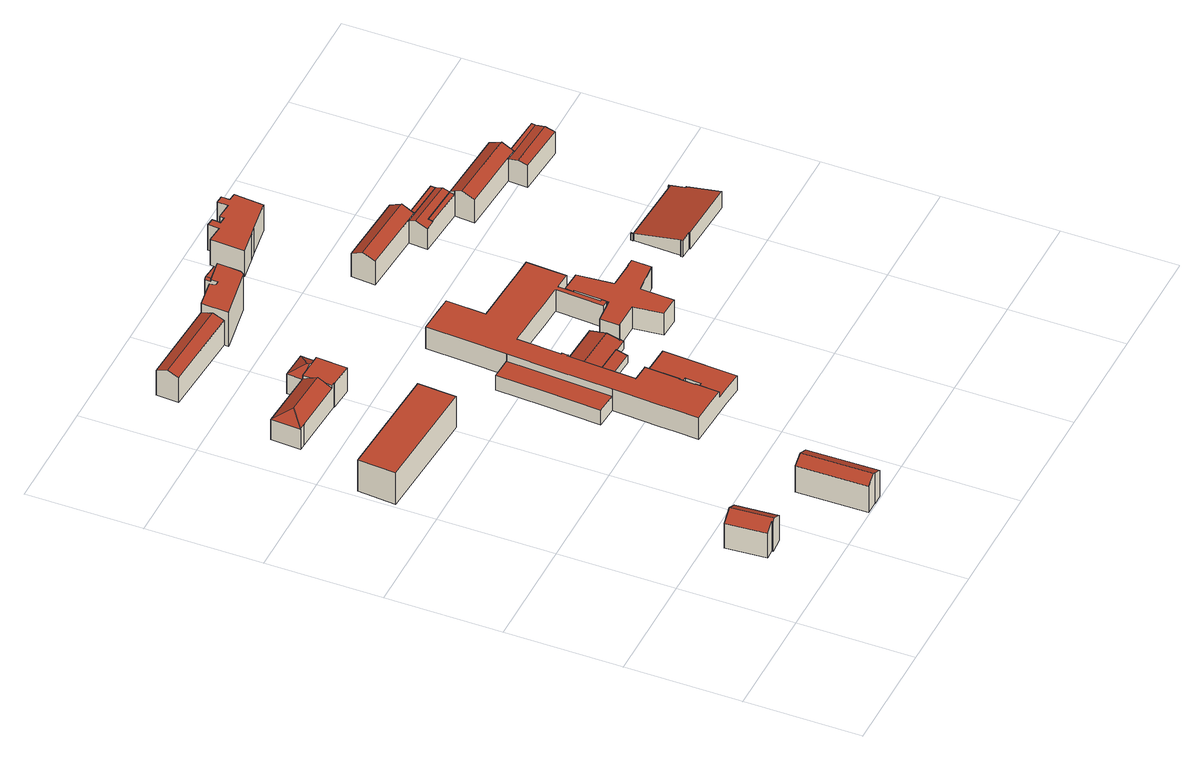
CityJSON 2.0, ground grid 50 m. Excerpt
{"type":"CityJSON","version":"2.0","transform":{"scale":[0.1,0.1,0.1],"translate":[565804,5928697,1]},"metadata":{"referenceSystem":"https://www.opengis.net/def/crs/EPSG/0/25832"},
"CityObjects":{
"building1":{"type":"Building","attributes":{"Gemeindeschluessel":"02100137","Geometrietyp2DReferenz":"3000","function":"31001_1010","roofType":"3100","measuredHeight":15.84,"storeysAboveGround":4},"address":[{"country":"Germany","locality":"Hamburg","thoroughfareNumber":"3d","thoroughfareName":"Hermann-Westphal-Straße","postcode":"21107"}],"geometry":[{"type":"Solid","lod":"2","boundaries":[[[[0,1,2,3,4,5]],[[6,3,2,7]],[[1,0,8,9]],[[0,5,10,8]],[[5,4,11,10]],[[6,7,12,13]],[[7,2,1,9,12]],[[4,3,6,13,11]],[[13,12,9,8,10,11]]]],"semantics":{"surfaces":[{"type":"RoofSurface"},{"type":"WallSurface"},{"type":"GroundSurface"}],"values":[[0,0,1,1,1,1,1,1,2]]}}]},
"building2":{"type":"Building","attributes":{"Gemeindeschluessel":"02100137","Geometrietyp2DReferenz":"3000","function":"31001_3070","roofType":"1000","measuredHeight":15.71,"storeysAboveGround":2},"address":[{"country":"Germany","locality":"Hamburg","thoroughfareName":"Perlstieg","postcode":"21107"}],"geometry":[{"type":"Solid","lod":"2","boundaries":[[[[14,15,16,17]],[[18,19,14,17]],[[18,20,21,19]],[[21,20,16,15]],[[16,20,18,17]],[[19,21,15,14]]]],"semantics":{"surfaces":[{"type":"WallSurface"},{"type":"GroundSurface"},{"type":"RoofSurface"}],"values":[[0,0,0,0,1,2]]}}]},
"building3":{"type":"Building","attributes":{"Gemeindeschluessel":"02100137","Geometrietyp2DReferenz":"3000","function":"31001_1010","roofType":"3100","measuredHeight":15.83,"storeysAboveGround":4},"address":[{"country":"Germany","locality":"Hamburg","thoroughfareNumber":"5d","thoroughfareName":"Hermann-Westphal-Straße","postcode":"21107"}],"geometry":[{"type":"Solid","lod":"2","boundaries":[[[[22,23,24,25]],[[26,27,28,29,22,25]],[[24,23,30,31]],[[29,28,32,33]],[[28,27,34,32]],[[27,26,35,34]],[[26,25,24,31,35]],[[23,22,29,33,30]],[[33,32,34,35,31,30]]]],"semantics":{"surfaces":[{"type":"RoofSurface"},{"type":"WallSurface"},{"type":"GroundSurface"}],"values":[[0,0,1,1,1,1,1,1,2]]}}]},
"building4":{"type":"Building","attributes":{"Gemeindeschluessel":"02100137","Geometrietyp2DReferenz":"3000","function":"31001_2500","roofType":"3200","measuredHeight":13.44,"storeysAboveGround":3},"address":[{"country":"Germany","locality":"Hamburg","thoroughfareNumber":"110","thoroughfareName":"Georg-Wilhelm-Straße","postcode":"21107"}],"geometry":[{"type":"Solid","lod":"2","boundaries":[[[[36,37,38,39]],[[40,41,42,36,39,43]],[[42,44,45,37,36]],[[46,44,41,47,48,49,50,51,52,53]],[[54,55,56,57,53]],[[58,56,55]],[[59,58,55,54,52]],[[38,37,60,61]],[[47,41,40]],[[46,45,44]],[[46,53,57]],[[51,59,52]],[[50,49,62,63]],[[49,48,64,62]],[[56,58,65,66]],[[62,64,67,61,60,68,66,65,63]],[[52,54,53]],[[65,58,59,51,50,63]],[[68,46,57,56,66]],[[60,37,45,46,68]],[[64,48,47,40,43,67]],[[44,42,41]],[[67,43,39,38,61]]]],"semantics":{"surfaces":[{"type":"RoofSurface"},{"type":"WallSurface"},{"type":"GroundSurface"}],"values":[[0,0,0,0,0,0,0,1,1,1,1,1,1,1,1,2,1,1,1,1,1,1,1]]}}]},
"building5":{"type":"Building","attributes":{"Gemeindeschluessel":"02100137","Geometrietyp2DReferenz":"3000","function":"31001_1010","roofType":"3100","measuredHeight":14.15,"storeysAboveGround":4},"address":[{"country":"Germany","locality":"Hamburg","thoroughfareNumber":"106","thoroughfareName":"Georg-Wilhelm-Straße","postcode":"21109"}],"geometry":[{"type":"Solid","lod":"2","boundaries":[[[[69,70,71,72]],[[73,74,70,69]],[[72,71,75,76]],[[74,73,77,78]],[[73,69,72,76,77]],[[71,70,74,78,75]],[[78,77,76,75]]]],"semantics":{"surfaces":[{"type":"RoofSurface"},{"type":"WallSurface"},{"type":"GroundSurface"}],"values":[[0,0,1,1,1,1,2]]}}]},
"building6":{"type":"Building","attributes":{"name":"Stadtteilschule Wilhelmsburg","Gemeindeschluessel":"02100137","Geometrietyp2DReferenz":"3000","function":"31001_3020","roofType":"3100","measuredHeight":5.47,"storeysAboveGround":2},"address":[{"country":"Germany","locality":"Hamburg","thoroughfareName":"Perlstieg","postcode":"21107"}],"geometry":[{"type":"Solid","lod":"2","boundaries":[[[[79,80,81,82,83,84]],[[82,81,85,86]],[[80,79,87,88]],[[79,84,89,87]],[[84,83,90,89]],[[91,92,93,94]],[[92,95,96,93]],[[97,98,99,100]],[[98,101,102,99]],[[99,102,103,88,87,89,90,94,93,96,104,100]],[[90,83,82,86,105,91,94]],[[97,100,104,106,107]],[[104,96,95,106]],[[103,102,101,85]],[[103,85,81,80,88]],[[106,95,92,91,105,107]],[[105,86,85,101,98,97,107]]]],"semantics":{"surfaces":[{"type":"RoofSurface"},{"type":"WallSurface"},{"type":"GroundSurface"}],"values":[[0,1,1,1,1,1,1,1,1,2,1,1,1,1,1,0,0]]}}]},
"building7":{"type":"Building","attributes":{"Gemeindeschluessel":"02100137","Geometrietyp2DReferenz":"3000","function":"31001_3020","roofType":"1000","measuredHeight":10.77,"storeysAboveGround":3},"address":[{"country":"Germany","locality":"Hamburg","thoroughfareNumber":"1","thoroughfareName":"Perlstieg","postcode":"21107"}],"geometry":[{"type":"Solid","lod":"2","boundaries":[[[[108,109,110,111]],[[112,113,114,115]],[[116,117,118,119]],[[120,121,122,123]],[[124,125,126,127]],[[125,128,129,126]],[[128,130,131,129]],[[132,133,134,135]],[[133,136,137,134]],[[136,138,139,137]],[[138,140,141,139]],[[140,142,143,141]],[[142,144,145,143]],[[146,147,148,149,150,151,152,153,154,155,156,157,158,159]],[[160,161,162,124,127,163,164,165,166,167]],[[168,120,123,169,170,171,172,173,174,175,176,177,178]],[[179,180,181,182,183,184,118,117,185,186,187,188,189]],[[190,191,192,193,194,195,196,197,188,187]],[[183,198,199,170,169,123,122,200,201,202,203,119,118,184]],[[185,117,116,204,205,206,121,120,168,178,177,207,208,109,108,209,113,112,210,157,156,155,154,153,152,151,211,144,142,140,138,136,133,132,212,130,128,125,124,162,161,160,167,213,214,215,216,217,218,219,220,221,193,192,191,190,187,186]],[[129,131,222,135,134,137,139,141,143,145,223,150,149,148,147,146,159,158,224,115,114,225,111,110,226,227,176,175,174,173,172,171,228,229,182,181,180,179,189,188,197,196,195,194,230,231,232,233,234,235,236,237,238,239,240,166,165,164,163,127,126],[241,242,243,244,245,246,247,248,249]],[[250,251,252,253,254,255,256,257]],[[255,254,253,234,233,232,231,256]],[[227,226,110,109,208,207,177,176]],[[220,219,218,252,251,250,257,221]],[[243,242,206,205,204,244]],[[119,203,246,245,244,204,116]],[[249,248,201,200,122,121,206,242,241]],[[202,201,248,247,246,203]],[[229,228,171,170,199,198,183,182]],[[211,151,150,223,145,144]],[[222,131,130,212,132,135]],[[240,213,167,166]],[[213,240,239,238,215,214]],[[216,215,238,237,236,217]],[[218,217,236,235,234,253,252]],[[224,158,157,210,112,115]],[[225,114,113,209,108,111]],[[194,193,221,257,256,231,230]]]],"semantics":{"surfaces":[{"type":"WallSurface"},{"type":"RoofSurface"},{"type":"GroundSurface"}],"values":[[0,0,0,0,0,0,0,0,0,0,0,0,0,0,0,0,0,0,1,1,2,1,0,0,0,0,0,0,0,0,0,0,0,0,0,0,0,0,0]]}}]},
"building8":{"type":"Building","attributes":{"Gemeindeschluessel":"02100137","Geometrietyp2DReferenz":"3000","function":"31001_1010","roofType":"1000","measuredHeight":17.23,"storeysAboveGround":4},"address":[{"country":"Germany","locality":"Hamburg","thoroughfareNumber":"51","thoroughfareName":"Rotenhäuser Straße","postcode":"21109"}],"geometry":[{"type":"Solid","lod":"2","boundaries":[[[[258,259,260,261]],[[262,258,261,263]],[[264,262,263,265]],[[266,267,268,269]],[[267,270,271,268]],[[270,272,273,271]],[[272,274,275,273]],[[274,276,277,275]],[[276,278,279,277]],[[268,271,273,275,277,279,280,281,282,283,284,285,286,269]],[[276,274,272,270,267,266,287,288,289,290,291,292,293,278]],[[292,281,280,293]],[[293,280,279,278]],[[287,265,263,261,260,288]],[[285,259,258,262,264,286]],[[286,264,265,287,266,269]],[[284,289,288,260,259,285]],[[289,284,283,290]],[[290,283,282,291]],[[291,282,281,292]]]],"semantics":{"surfaces":[{"type":"RoofSurface"},{"type":"WallSurface"},{"type":"GroundSurface"}],"values":[[0,0,0,1,1,1,1,1,1,2,0,1,1,1,1,1,1,1,1,1]]}}]},
"building9":{"type":"Building","attributes":{"Gemeindeschluessel":"02100137","Geometrietyp2DReferenz":"3000","function":"31001_3020","roofType":"1000","measuredHeight":10.86,"storeysAboveGround":3},"address":[{"country":"Germany","locality":"Hamburg","thoroughfareName":"Perlstieg","postcode":"21107"}],"geometry":[{"type":"Solid","lod":"2","boundaries":[[[[294,295,296,297]],[[140,138,298,299]],[[138,136,300,298]],[[301,302,303,304]],[[305,306,307,308]],[[309,310,311,312]],[[313,314,315,316]],[[317,308,307,318,316,315,319,297,296,299,298,300,304,303,320,321,322,312,311,323,324]],[[306,305,325,326,327,310,309,328,329,330,302,301,136,138,140,295,294,331,314,313,332]],[[313,316,318,332]],[[326,324,323,327]],[[327,323,311,310]],[[329,321,320,330]],[[330,320,303,302]],[[309,312,322,328]],[[328,322,321,329]],[[301,304,300,136]],[[332,318,307,306]],[[305,308,317,325]],[[325,317,324,326]],[[140,299,296,295]],[[294,297,319,331]],[[331,319,315,314]]]],"semantics":{"surfaces":[{"type":"WallSurface"},{"type":"GroundSurface"},{"type":"RoofSurface"}],"values":[[0,0,0,0,0,0,0,1,2,0,0,0,0,0,0,0,0,0,0,0,0,0,0]]}}]},
"building10":{"type":"Building","attributes":{"Gemeindeschluessel":"02100137","Geometrietyp2DReferenz":"3000","function":"31001_1010","roofType":"1000","measuredHeight":12.85,"storeysAboveGround":4},"address":[{"country":"Germany","locality":"Hamburg","thoroughfareNumber":"49","thoroughfareName":"Rotenhäuser Straße","postcode":"21109"}],"geometry":[{"type":"Solid","lod":"2","boundaries":[[[[333,334,335,336]],[[334,337,338,335]],[[337,339,340,338]],[[341,342,343,344]],[[345,346,347,348]],[[349,340,339,350]],[[351,352,353,336,335,338,340,349,354,355,344,343,356,348,347,357]],[[358,346,345,359,342,341,360,361,350,339,337,334,333,362,363,364]],[[364,351,357,358]],[[358,357,347,346]],[[345,348,356,359]],[[359,356,343,342]],[[341,344,355,360]],[[360,355,354,361]],[[361,354,349,350]],[[333,336,353,362]],[[363,352,351,364]],[[362,353,352,363]]]],"semantics":{"surfaces":[{"type":"WallSurface"},{"type":"GroundSurface"},{"type":"RoofSurface"}],"values":[[0,0,0,0,0,0,1,2,0,0,0,0,0,0,0,0,0,0]]}}]},
"building11":{"type":"Building","attributes":{"Gemeindeschluessel":"02100137","Geometrietyp2DReferenz":"3000","function":"31001_1020","roofType":"3100","measuredHeight":14.12,"storeysAboveGround":4},"address":[{"country":"Germany","locality":"Hamburg","thoroughfareNumber":"38","thoroughfareName":"Rotenhäuser Straße","postcode":"21109"}],"geometry":[{"type":"Solid","lod":"2","boundaries":[[[[365,366,367,368,369]],[[370,371,372,373]],[[374,375,376,377,378]],[[375,379,380,376]],[[381,382,366,365]],[[376,383,384,377]],[[369,385,386,365]],[[387,388,372,371]],[[388,389,390,372]],[[382,367,366]],[[368,367,391]],[[392,393,394,395,396,397,398,399,400,401,402,403,404,405,406,407]],[[379,375,374,408,409,410,411,412]],[[413,391,367,382,381,414,415]],[[410,416,399,398,411]],[[411,398,397,379,412]],[[415,380,379,397,396,413]],[[395,417,385,369,368,391,413,396]],[[386,418,403,402,419,365]],[[406,370,373,420,421,407]],[[405,422,387,371,370,406]],[[404,423,424,422,405]],[[392,407,421,425]],[[392,425,426,390,393]],[[404,403,418,423]],[[393,390,389,427,394]],[[394,427,428,417,395]],[[383,414,381,365,384]],[[401,408,374,378,419,402]],[[400,429,409,408,401]],[[400,399,416,429]],[[365,419,378,377,384]],[[373,372,390,426,420]],[[426,425,421,420]],[[423,418,386,385,417,428,424]],[[428,427,389,388,387,422,424]],[[414,383,376,380,415]],[[416,410,409,429]]]],"semantics":{"surfaces":[{"type":"RoofSurface"},{"type":"WallSurface"},{"type":"GroundSurface"}],"values":[[0,0,1,1,1,1,1,1,1,1,1,2,0,0,1,1,1,1,1,1,1,1,1,1,1,1,1,1,1,1,1,0,0,0,0,0,0,0]]}}]},
"building12":{"type":"Building","attributes":{"Gemeindeschluessel":"02100137","Geometrietyp2DReferenz":"3000","function":"31001_3210","roofType":"2100","measuredHeight":8.33,"storeysAboveGround":1},"address":[{"country":"Germany","locality":"Hamburg","thoroughfareName":"Perlstieg","postcode":"21107"}],"geometry":[{"type":"Solid","lod":"2","boundaries":[[[[430,431,432,433]],[[434,435,436,437]],[[435,438,439,436]],[[438,440,441,439]],[[440,442,443,441]],[[442,444,445,443]],[[444,446,447,445]],[[446,448,449,447]],[[448,450,451,449]],[[452,453,454,455]],[[456,457,458,459]],[[457,460,461,458]],[[448,446,444,442,440,438,435,434,460,457,456,431,430,453,452,450]],[[454,433,432,459,458,461,437,436,439,441,443,445,447,449,451,455]],[[451,450,452,455]],[[461,460,434,437]],[[432,431,456,459]],[[454,453,430,433]]]],"semantics":{"surfaces":[{"type":"WallSurface"},{"type":"RoofSurface"},{"type":"GroundSurface"}],"values":[[0,0,0,0,0,0,0,0,0,0,0,0,1,2,0,0,0,0]]}}]}
},
"vertices":[
[340,250,163],[340,244,163],[353,245,171],[340,427,171],[283,423,138],[296,247,138],[396,431,138],[409,249,138],[340,250,13],[340,244,13],[296,247,13],[283,423,13],[409,249,13],[396,431,13],
[510,1642,173],[7,1673,173],[7,1673,16],[510,1642,16],[520,1807,16],[520,1807,173],[18,1837,16],[18,1837,173],
[744,309,169],[693,308,143],[697,4,143],[748,4,169],[756,4,165],[756,1,165],[800,2,143],[796,309,143],[693,308,11],[697,4,11],[800,2,11],[796,309,11],[756,1,11],[756,4,11],
[221,2192,151],[160,2261,117],[152,2134,117],[155,2134,119],[418,2119,119],[420,2150,135],[422,2181,151],[183,2132,119],[424,2212,135],[426,2246,117],[426,2246,135],[418,2119,135],[433,2118,135],[433,2115,135],[535,2109,135],[543,2240,135],[507,2242,135],[462,2244,135],[484,2243,147],[485,2253,147],[430,2315,115],[426,2246,115],[547,2308,115],[543,2240,115],[160,2261,16],[152,2134,16],[433,2115,16],[535,2109,16],[433,2118,16],[547,2308,16],[430,2315,16],[183,2132,16],[426,2246,16],
[599,2698,156],[221,2719,156],[218,2671,138],[596,2649,138],[601,2747,138],[224,2768,138],[218,2671,14],[596,2649,14],[601,2747,14],[224,2768,14],
[953,1210,44],[1128,1200,44],[1131,1249,55],[951,1259,55],[950,1234,49],[954,1233,49],[1131,1249,47],[951,1259,47],[953,1210,8],[1128,1200,8],[954,1233,8],[950,1234,8],[958,1372,54],[959,1399,48],[959,1399,8],[958,1372,8],[959,1402,47],[959,1402,8],[1194,1262,51],[1197,1263,51],[1197,1263,8],[1194,1262,8],[1196,1245,47],[1196,1245,8],[1131,1249,8],[1201,1389,8],[955,1331,63],[1201,1389,47],[1197,1317,63],
[958,1372,122],[952,1373,122],[952,1373,14],[958,1372,14],[954,1399,122],[959,1399,122],[959,1399,14],[954,1399,14],[1000,859,122],[994,759,122],[994,759,87],[1000,859,87],[1012,1076,122],[1004,928,122],[1004,928,87],[1012,1076,87],[1389,1738,122],[1380,1565,122],[1380,1565,14],[1389,1738,14],[1307,1569,122],[1307,1569,14],[1307,1568,122],[1307,1568,14],[1297,1386,122],[1301,1386,122],[1301,1386,14],[1297,1386,14],[1306,1385,122],[1306,1385,14],[1306,1379,122],[1306,1379,14],[1304,1362,122],[1304,1362,14],[1299,1363,122],[1299,1363,14],[1274,1364,122],[1274,1364,14],[1040,1584,14],[1088,1581,14],[1191,1576,14],[1285,1570,14],[1286,1570,14],[1286,1570,122],[1285,1570,122],[1191,1576,122],[1088,1581,122],[1040,1584,122],[970,1588,122],[964,1588,122],[964,1588,14],[970,1588,14],[1098,1754,122],[1200,1748,122],[1295,1743,122],[1295,1743,14],[1200,1748,14],[1098,1754,14],[1050,1757,14],[1050,1757,122],[1008,1076,122],[1061,1073,87],[1162,1067,87],[1162,1067,14],[1061,1073,14],[1012,1076,14],[1008,1076,14],[942,1080,14],[936,1080,14],[936,1080,122],[942,1080,122],[991,759,14],[994,759,14],[1043,756,14],[1144,750,14],[1144,750,87],[1043,756,87],[991,759,122],[924,762,122],[823,768,122],[823,768,14],[924,762,14],[829,869,122],[832,937,122],[841,1086,122],[844,1139,122],[844,1139,14],[841,1086,14],[832,937,14],[829,869,14],[1150,852,87],[1154,920,87],[1052,926,87],[1053,926,87],[1053,925,87],[1049,857,87],[996,859,122],[996,860,122],[1000,928,122],[936,1081,122],[939,1133,122],[958,1382,122],[964,1584,122],[1286,1566,122],[1307,1565,122],[1059,1927,122],[989,1931,122],[888,1937,122],[878,1767,122],[869,1590,122],[868,1590,122],[868,1589,122],[857,1387,122],[843,1139,122],[1307,1565,14],[1286,1566,14],[964,1584,14],[958,1382,14],[939,1133,14],[936,1081,14],[1154,920,14],[1150,852,14],[843,1139,14],[750,1144,14],[764,1392,14],[775,1594,14],[775,1595,14],[868,1590,14],[869,1590,14],[878,1767,14],[888,1937,14],[989,1931,14],[1059,1927,14],[1004,928,14],[1000,928,14],[996,860,14],[996,859,14],[1000,859,14],[1049,857,14],[1053,925,14],[1053,926,14],[1052,926,14],[857,1387,86],[868,1589,86],[868,1590,86],[775,1595,86],[775,1594,86],[764,1392,86],[750,1144,86],[843,1139,86],
[756,2795,182],[746,2796,175],[744,2769,175],[754,2770,182],[825,2791,179],[824,2782,179],[841,2790,162],[840,2785,162],[834,2692,185],[834,2687,185],[834,2687,13],[834,2692,13],[833,2683,185],[833,2683,13],[831,2678,185],[831,2678,13],[828,2675,185],[828,2675,13],[822,2669,185],[822,2669,13],[814,2665,185],[814,2665,13],[595,2629,13],[601,2747,13],[717,2764,13],[723,2739,13],[742,2738,13],[746,2796,13],[841,2790,13],[840,2785,185],[744,2769,185],[742,2738,185],[723,2739,185],[717,2764,185],[601,2747,185],[595,2629,185],
[1304,1355,122],[1304,1357,122],[1304,1357,13],[1304,1355,13],[1306,1379,13],[1304,1362,13],[1306,1385,13],[1310,1505,122],[1305,1505,122],[1305,1505,13],[1310,1505,13],[1415,1131,122],[1327,1135,122],[1327,1135,13],[1415,1131,13],[1527,1373,122],[1527,1376,122],[1527,1376,13],[1527,1373,13],[1197,1263,122],[1194,1262,122],[1194,1262,13],[1197,1263,13],[1422,1277,13],[1314,1262,13],[1198,1347,13],[1308,1540,13],[1397,1534,13],[1410,1378,13],[1561,1374,13],[1557,1289,13],[1422,1277,122],[1557,1289,122],[1561,1374,122],[1410,1378,122],[1397,1534,122],[1308,1540,122],[1198,1347,122],[1314,1262,122],
[1071,2879,144],[1076,2928,144],[1076,2928,15],[1071,2879,15],[1109,2924,144],[1109,2924,15],[1106,2888,144],[1106,2888,15],[1212,2949,144],[1245,2946,144],[1245,2946,15],[1212,2949,15],[1278,2907,144],[1267,2780,144],[1267,2780,15],[1278,2907,15],[1136,2886,15],[1136,2886,144],[1094,2753,15],[991,2736,15],[1000,2885,15],[1138,2907,15],[1208,2901,15],[1242,2910,15],[1125,2758,15],[1125,2758,144],[1242,2910,144],[1208,2901,144],[1138,2907,144],[1000,2885,144],[991,2736,144],[1094,2753,144],
[1648,2171,117],[1471,2183,117],[1471,2175,117],[1470,2162,117],[1646,2150,117],[2142,2048,117],[1965,2060,117],[1963,2042,117],[2141,2031,117],[1477,2265,134],[1476,2244,124],[1476,2244,119],[1476,2244,117],[1477,2265,117],[1432,2247,124],[1432,2247,119],[1648,2171,119],[1471,2183,119],[1652,2232,119],[1652,2232,117],[1646,2150,132],[1648,2171,123],[1965,2060,131],[1963,2042,123],[1917,2046,123],[1917,2046,117],[1470,2162,112],[1912,1962,7],[1917,2046,7],[1641,2064,7],[1647,2150,7],[1426,2165,7],[1432,2247,7],[1156,2266,7],[1163,2369,7],[1482,2348,7],[1476,2265,7],[1654,2253,7],[1648,2170,7],[1970,2148,7],[1964,2060,7],[2142,2048,7],[2135,1946,7],[1476,2265,134],[1479,2296,149],[1160,2318,149],[1156,2266,124],[1431,2247,124],[1426,2165,112],[1650,2201,129],[1430,2216,129],[1163,2369,124],[1647,2150,132],[1648,2170,123],[1654,2253,117],[2138,1988,126],[2135,1946,117],[1964,2060,131],[1970,2148,123],[1967,2095,147],[1912,1962,117],[1914,2003,126],[1641,2064,123],[1645,2117,147],[1482,2348,124],
[1787,1267,84],[1796,1468,39],[1796,1468,4],[1787,1267,4],[1798,1470,39],[2102,1453,39],[2102,1453,4],[1798,1470,4],[2102,1460,38],[2102,1460,4],[2109,1460,38],[2109,1460,4],[2106,1388,54],[2106,1388,4],[2111,1388,54],[2111,1388,4],[2104,1238,87],[2104,1238,4],[1837,1250,87],[1837,1250,4],[1837,1256,86],[1837,1256,4],[1782,1259,86],[1782,1267,84],[1782,1267,4],[1782,1259,4],[1792,1468,39],[1792,1479,37],[1792,1479,4],[1792,1468,4],[1798,1479,37],[1798,1479,4]
]}
